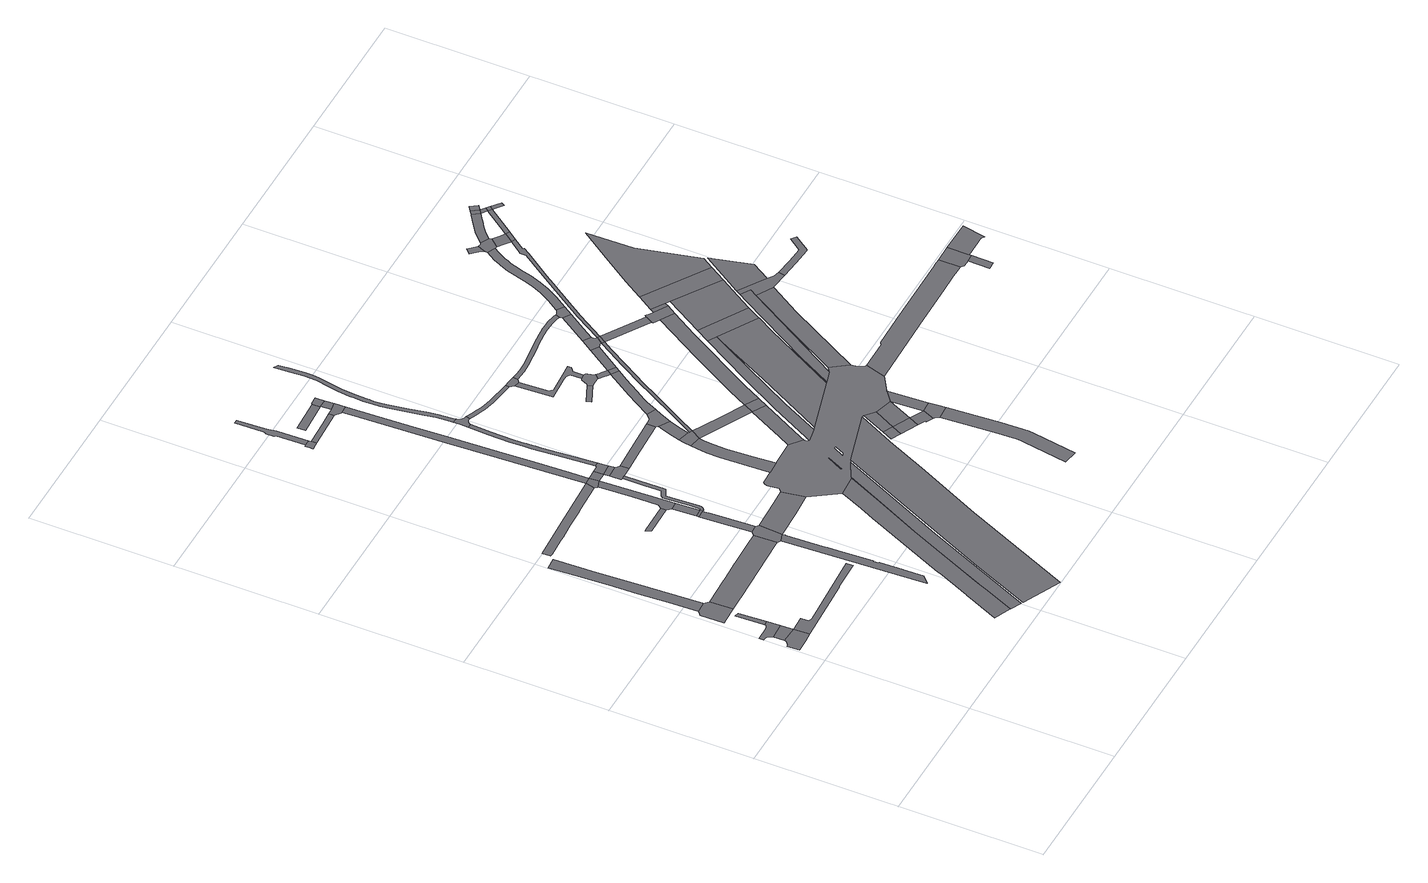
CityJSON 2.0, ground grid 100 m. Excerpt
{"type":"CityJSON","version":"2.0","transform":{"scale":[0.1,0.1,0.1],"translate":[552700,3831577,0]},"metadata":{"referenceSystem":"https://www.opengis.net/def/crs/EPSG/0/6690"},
"CityObjects":{
"road1":{"type":"Road","geometry":[{"type":"MultiSurface","lod":"1","boundaries":[[[0,1,2,3,4,5,6,7,8,9,10]]]}]},
"road2":{"type":"Road","geometry":[{"type":"MultiSurface","lod":"1","boundaries":[[[11,12,13,14,15,16,17,18,19,20,21,22,23]]]}]},
"road3":{"type":"Road","attributes":{"RoadStructureAttribute.sectionType":"1"},"geometry":[{"type":"MultiSurface","lod":"1","boundaries":[[[23,22,0,10]]]}]},
"road4":{"type":"Road","attributes":{"RoadStructureAttribute.sectionType":"1"},"geometry":[{"type":"MultiSurface","lod":"1","boundaries":[[[24,25,26,12,11]]]}]},
"road5":{"type":"Road","geometry":[{"type":"MultiSurface","lod":"1","boundaries":[[[27,28,29,30,31,32,33]]]}]},
"road6":{"type":"Road","attributes":{"RoadStructureAttribute.sectionType":"1"},"geometry":[{"type":"MultiSurface","lod":"1","boundaries":[[[34,35,36,37,38,39,40,41,28,27]]]}]},
"road7":{"type":"Road","attributes":{"RoadStructureAttribute.sectionType":"1"},"geometry":[{"type":"MultiSurface","lod":"1","boundaries":[[[42,43,44,45,46,47,48,10,9]]]}]},
"road8":{"type":"Road","attributes":{"function":"3","RoadStructureAttribute.sectionType":"1"},"geometry":[{"type":"MultiSurface","lod":"1","boundaries":[[[49,50,51,52,53,54,55,33,32,56,57,58,59]]]}]},
"road9":{"type":"Road","attributes":{"RoadStructureAttribute.sectionType":"1"},"geometry":[{"type":"MultiSurface","lod":"1","boundaries":[[[60,61,62,63,64,65,66,67,68,69,70,71,72,73,74,75,76,77,78]]]}]},
"road10":{"type":"Road","attributes":{"RoadStructureAttribute.sectionType":"1"},"geometry":[{"type":"MultiSurface","lod":"1","boundaries":[[[79,80,81,82,83,84,85,86,87,88,89,90,91]]]}]},
"road11":{"type":"Road","geometry":[{"type":"MultiSurface","lod":"1","boundaries":[[[92,93,94,49,59,78,77,95,96,97]]]}]},
"road12":{"type":"Road","geometry":[{"type":"MultiSurface","lod":"1","boundaries":[[[98,99,100,101,102,103,104]]]}]},
"road13":{"type":"Road","attributes":{"function":"3","RoadStructureAttribute.sectionType":"1"},"geometry":[{"type":"MultiSurface","lod":"1","boundaries":[[[105,106,107,108,109,110,111,112,113,114,115,116,117,118,119,120,121]]]}]},
"road14":{"type":"Road","attributes":{"RoadStructureAttribute.sectionType":"1"},"geometry":[{"type":"MultiSurface","lod":"1","boundaries":[[[122,123,124,125,126,127,92,97]]]}]},
"road15":{"type":"Road","geometry":[{"type":"MultiSurface","lod":"1","boundaries":[[[128,129,126,125,130]]]}]},
"road16":{"type":"Road","attributes":{"RoadStructureAttribute.sectionType":"1"},"geometry":[{"type":"MultiSurface","lod":"1","boundaries":[[[131,132,133,134,135,129,128]]]}]},
"road17":{"type":"Road","attributes":{"function":"3","RoadStructureAttribute.sectionType":"7"},"geometry":[{"type":"MultiSurface","lod":"1","boundaries":[[[136,137,138,139,140,121,141,142]]]}]},
"road18":{"type":"Road","geometry":[{"type":"MultiSurface","lod":"1","boundaries":[[[143,144,95,77,145,146,147]]]}]},
"road19":{"type":"Road","attributes":{"RoadStructureAttribute.sectionType":"1"},"geometry":[{"type":"MultiSurface","lod":"1","boundaries":[[[148,149,150,151,152,153,154,155,156,98,104,157,134,133]]]}]},
"road20":{"type":"Road","geometry":[{"type":"MultiSurface","lod":"1","boundaries":[[[158,159,160,161,162,163,164,165,166,167,168,169,170,171,172,173,174,175,176,177,178,179,180,181,128,130]]]}]},
"road21":{"type":"Road","geometry":[{"type":"MultiSurface","lod":"1","boundaries":[[[182,79,91,183,184,151,150]]]}]},
"road22":{"type":"Road","geometry":[{"type":"MultiSurface","lod":"1","boundaries":[[[185,186,187,188,189,190,191,192,193]]]}]},
"road23":{"type":"Road","attributes":{"RoadStructureAttribute.sectionType":"1"},"geometry":[{"type":"MultiSurface","lod":"1","boundaries":[[[194,182,150,195]]]}]},
"road24":{"type":"Road","geometry":[{"type":"MultiSurface","lod":"1","boundaries":[[[196,197,198,199,200,201,202,203,204]]]}]},
"road25":{"type":"Road","geometry":[{"type":"MultiSurface","lod":"1","boundaries":[[[205,206,207,208,209,210,211,170,169,212,213]]]}]},
"road26":{"type":"Road","attributes":{"RoadStructureAttribute.sectionType":"1"},"geometry":[{"type":"MultiSurface","lod":"1","boundaries":[[[214,195,208,207]]]}]},
"road27":{"type":"Road","attributes":{"RoadStructureAttribute.sectionType":"1"},"geometry":[{"type":"MultiSurface","lod":"1","boundaries":[[[215,216,217,218,219,220,221,222,223,224,225,187,186]]]}]},
"road28":{"type":"Road","geometry":[{"type":"MultiSurface","lod":"1","boundaries":[[[226,227,228,229,194,195,214]]]}]},
"road29":{"type":"Road","attributes":{"RoadStructureAttribute.sectionType":"1"},"geometry":[{"type":"MultiSurface","lod":"1","boundaries":[[[230,231,232,233,234,235,236,237,238,239,240,241,242,79,182]]]}]},
"road30":{"type":"Road","attributes":{"RoadStructureAttribute.sectionType":"1"},"geometry":[{"type":"MultiSurface","lod":"1","boundaries":[[[243,244,245,193,192,246]]]}]},
"road31":{"type":"Road","attributes":{"RoadStructureAttribute.sectionType":"1"},"geometry":[{"type":"MultiSurface","lod":"1","boundaries":[[[247,248,249,250,251,252,253,254,255,228,227,256,257,258,259,260,261,262,263,264]]]}]},
"road32":{"type":"Road","geometry":[{"type":"MultiSurface","lod":"1","boundaries":[[[265,266,267,268]]]}]},
"road33":{"type":"Road","attributes":{"RoadStructureAttribute.sectionType":"1"},"geometry":[{"type":"MultiSurface","lod":"1","boundaries":[[[269,270,213,212,271,272]]]}]},
"road34":{"type":"Road","geometry":[{"type":"MultiSurface","lod":"1","boundaries":[[[273,274,275,276,277,278,279,280,281,282,283,284]]]}]},
"road35":{"type":"Road","geometry":[{"type":"MultiSurface","lod":"1","boundaries":[[[285,286,287,243,246,288,289,290,237,236]]]}]},
"road36":{"type":"Road","geometry":[{"type":"MultiSurface","lod":"1","boundaries":[[[291,292,247,264,293,294,295,296,297,298,299,300]]]}]},
"road37":{"type":"Road","attributes":{"RoadStructureAttribute.sectionType":"1"},"geometry":[{"type":"MultiSurface","lod":"1","boundaries":[[[301,302,286,285]]]}]},
"road38":{"type":"Road","geometry":[{"type":"MultiSurface","lod":"1","boundaries":[[[303,304,265,268,302,301]]]}]},
"road39":{"type":"Road","geometry":[{"type":"MultiSurface","lod":"1","boundaries":[[[305,306,273,284,307,308,309]]]}]},
"road40":{"type":"Road","attributes":{"RoadStructureAttribute.sectionType":"1"},"geometry":[{"type":"MultiSurface","lod":"1","boundaries":[[[310,311,312,305,309,313,314]]]}]},
"road41":{"type":"Road","attributes":{"RoadStructureAttribute.sectionType":"1"},"geometry":[{"type":"MultiSurface","lod":"1","boundaries":[[[315,316,317,318,319,320,321,322,323,324,325,326,327,328,329,330,331,291,300,332,333,334,335,336,337,338,339,340,341,342,343,344,345,346,347,348]]]}]},
"road42":{"type":"Road","attributes":{"RoadStructureAttribute.sectionType":"1"},"geometry":[{"type":"MultiSurface","lod":"1","boundaries":[[[349,350,351,352,297,296,353,354,355,356,357,358]]]}]},
"road43":{"type":"Road","geometry":[{"type":"MultiSurface","lod":"1","boundaries":[[[359,360,361,269,272,362,310,314,363,364]]]}]},
"road44":{"type":"Road","attributes":{"RoadStructureAttribute.sectionType":"1"},"geometry":[{"type":"MultiSurface","lod":"1","boundaries":[[[365,366,307,284,367,368,369,370]]]}]},
"road45":{"type":"Road","geometry":[{"type":"MultiSurface","lod":"1","boundaries":[[[199,371,372,373,374,375,376,377,378,379,380,381,382,383,384,385,386,387,388,389,390,391,392,393,279,278,394,395,396,397,398,399,400,401,402,403,143,147,109,108,138,137,200],[404,405,406,407,408],[409,410,411,412]]]}]},
"road46":{"type":"Road","attributes":{"function":"3","RoadStructureAttribute.sectionType":"1"},"geometry":[{"type":"MultiSurface","lod":"1","boundaries":[[[369,413,414,393,392,415,416]]]}]},
"road47":{"type":"Road","geometry":[{"type":"MultiSurface","lod":"1","boundaries":[[[417,418,419,420]]]}]},
"road48":{"type":"Road","geometry":[{"type":"MultiSurface","lod":"1","boundaries":[[[421,422,423,424]]]}]},
"road49":{"type":"Road","geometry":[{"type":"MultiSurface","lod":"1","boundaries":[[[425,358,357,426,427,428,429]]]}]},
"road50":{"type":"Road","geometry":[{"type":"MultiSurface","lod":"1","boundaries":[[[430,419,431,432]]]}]},
"road51":{"type":"Road","geometry":[{"type":"MultiSurface","lod":"1","boundaries":[[[372,417,420,373]]]}]},
"road52":{"type":"Road","attributes":{"RoadStructureAttribute.sectionType":"1"},"geometry":[{"type":"MultiSurface","lod":"1","boundaries":[[[433,434,435,436,437,359,364,438,439,440,441,442,443]]]}]},
"road53":{"type":"Road","geometry":[{"type":"MultiSurface","lod":"1","boundaries":[[[370,369,416,444]]]}]},
"road54":{"type":"Road","attributes":{"RoadStructureAttribute.sectionType":"1"},"geometry":[{"type":"MultiSurface","lod":"1","boundaries":[[[445,446,447,448,449,450,451,452,453,454,455]]]}]},
"road55":{"type":"Road","attributes":{"RoadStructureAttribute.sectionType":"1"},"geometry":[{"type":"MultiSurface","lod":"1","boundaries":[[[426,456,457,458,459,460,461,462,463,464,465,466,467,468,427]]]}]},
"road56":{"type":"Road","attributes":{"RoadStructureAttribute.sectionType":"1"},"geometry":[{"type":"MultiSurface","lod":"1","boundaries":[[[432,431,469,470,471,472]]]}]},
"road57":{"type":"Road","attributes":{"RoadStructureAttribute.sectionType":"1"},"geometry":[{"type":"MultiSurface","lod":"1","boundaries":[[[473,474,475,476,477,478,308,307,479,480,481,482,483,484]]]}]},
"road58":{"type":"Road","geometry":[{"type":"MultiSurface","lod":"1","boundaries":[[[373,485,430,432,374]]]}]},
"road59":{"type":"Road","geometry":[{"type":"MultiSurface","lod":"1","boundaries":[[[486,487,488,489,461,460,490,491,421,424,492,493,494]]]}]},
"road60":{"type":"Road","attributes":{"RoadStructureAttribute.sectionType":"1"},"geometry":[{"type":"MultiSurface","lod":"1","boundaries":[[[495,496,494,493,497,498,433,499]]]}]},
"road61":{"type":"Road","geometry":[{"type":"MultiSurface","lod":"1","boundaries":[[[500,501,472,471,502,449,448]]]}]},
"road62":{"type":"Road","attributes":{"function":"3","RoadStructureAttribute.sectionType":"7"},"geometry":[{"type":"MultiSurface","lod":"1","boundaries":[[[503,504,505,506,507,389,388,508,509,510]]]}]},
"road63":{"type":"Road","geometry":[{"type":"MultiSurface","lod":"1","boundaries":[[[499,433,443,511]]]}]},
"road64":{"type":"Road","geometry":[{"type":"MultiSurface","lod":"1","boundaries":[[[375,374,472,501]]]}]},
"road65":{"type":"Road","attributes":{"RoadStructureAttribute.sectionType":"1"},"geometry":[{"type":"MultiSurface","lod":"1","boundaries":[[[512,499,511,513]]]}]},
"road66":{"type":"Road","attributes":{"RoadStructureAttribute.sectionType":"1"},"geometry":[{"type":"MultiSurface","lod":"1","boundaries":[[[514,515,516,517,518,519,520,521,522,523,429,428,524,525,526,527,528,529,530,531,532,533,534,535]]]}]},
"road67":{"type":"Road","geometry":[{"type":"MultiSurface","lod":"1","boundaries":[[[510,536,537,538,387,386,539,540]]]}]},
"road68":{"type":"Road","attributes":{"function":"3","RoadStructureAttribute.sectionType":"1"},"geometry":[{"type":"MultiSurface","lod":"1","boundaries":[[[541,542,543,370,444,544,545,546]]]}]},
"road69":{"type":"Road","geometry":[{"type":"MultiSurface","lod":"1","boundaries":[[[547,548,512,513,549,550,551,552,553,554,555,556,557]]]}]},
"road70":{"type":"Road","attributes":{"RoadStructureAttribute.sectionType":"1"},"geometry":[{"type":"MultiSurface","lod":"1","boundaries":[[[552,551,473]]]}]},
"road71":{"type":"Road","geometry":[{"type":"MultiSurface","lod":"1","boundaries":[[[552,473,484,558]]]}]},
"road72":{"type":"Road","attributes":{"RoadStructureAttribute.sectionType":"1"},"geometry":[{"type":"MultiSurface","lod":"1","boundaries":[[[559,547,557,560,561]]]}]},
"road73":{"type":"Road","attributes":{"RoadStructureAttribute.sectionType":"1"},"geometry":[{"type":"MultiSurface","lod":"1","boundaries":[[[562,558,484,563,564,565]]]}]},
"road74":{"type":"Road","geometry":[{"type":"MultiSurface","lod":"1","boundaries":[[[566,567,568,535,534,559,561,569,570]]]}]},
"road75":{"type":"Road","attributes":{"function":"3","RoadStructureAttribute.sectionType":"7"},"geometry":[{"type":"MultiSurface","lod":"1","boundaries":[[[571,572,573,385,384,574,575]]]}]},
"road76":{"type":"Road","geometry":[{"type":"MultiSurface","lod":"1","boundaries":[[[576,503,510,540,577,578]]]}]},
"road77":{"type":"Road","geometry":[{"type":"MultiSurface","lod":"1","boundaries":[[[579,580,565,564,581,541,546,582,583]]]}]},
"road78":{"type":"Road","attributes":{"function":"3","RoadStructureAttribute.sectionType":"1"},"geometry":[{"type":"MultiSurface","lod":"1","boundaries":[[[584,585,383,382,586,587]]]}]},
"road79":{"type":"Road","attributes":{"function":"3","RoadStructureAttribute.sectionType":"1"},"geometry":[{"type":"MultiSurface","lod":"1","boundaries":[[[588,583,582,589]]]}]},
"road80":{"type":"Road","attributes":{"RoadStructureAttribute.sectionType":"1"},"geometry":[{"type":"MultiSurface","lod":"1","boundaries":[[[590,591,592,593,594,595,596,597,552,558,598,599,600,601,602,603,604,605]]]}]},
"road81":{"type":"Road","attributes":{"function":"3","RoadStructureAttribute.sectionType":"7"},"geometry":[{"type":"MultiSurface","lod":"1","boundaries":[[[606,576,578,607,608]]]}]},
"road82":{"type":"Road","attributes":{"RoadStructureAttribute.sectionType":"1"},"geometry":[{"type":"MultiSurface","lod":"1","boundaries":[[[609,610,611,612,613,614,615,616,617,618,619,566,570,620,621,622,623,624,625,626,627,628,629,630,631]]]}]},
"road83":{"type":"Road","attributes":{"function":"3","RoadStructureAttribute.sectionType":"1"},"geometry":[{"type":"MultiSurface","lod":"1","boundaries":[[[632,633,634,635,636,377,376,637,638,639,640,641,642,643,644]]]}]},
"road84":{"type":"Road","geometry":[{"type":"MultiSurface","lod":"1","boundaries":[[[645,588,589,606,608,646]]]}]},
"road85":{"type":"Road","geometry":[{"type":"MultiSurface","lod":"1","boundaries":[[[647,571,575,584,587,648,649,650,651,652]]]}]},
"road86":{"type":"Road","attributes":{"RoadStructureAttribute.sectionType":"1"},"geometry":[{"type":"MultiSurface","lod":"1","boundaries":[[[653,654,655,656,657,658]]]}]},
"road87":{"type":"Road","attributes":{"function":"3","RoadStructureAttribute.sectionType":"1"},"geometry":[{"type":"MultiSurface","lod":"1","boundaries":[[[659,660,661,662,663,645,646]]]}]},
"road88":{"type":"Road","attributes":{"function":"3","RoadStructureAttribute.sectionType":"1"},"geometry":[{"type":"MultiSurface","lod":"1","boundaries":[[[664,665,666,647,652]]]}]},
"road89":{"type":"Road","geometry":[{"type":"MultiSurface","lod":"1","boundaries":[[[667,668,658,657,609,631,669,670,671,672]]]}]},
"road90":{"type":"Road","geometry":[{"type":"MultiSurface","lod":"1","boundaries":[[[673,670,669,674,590,675]]]}]},
"road91":{"type":"Road","geometry":[{"type":"MultiSurface","lod":"1","boundaries":[[[675,590,605,676]]]}]},
"road92":{"type":"Road","attributes":{"RoadStructureAttribute.sectionType":"1"},"geometry":[{"type":"MultiSurface","lod":"1","boundaries":[[[677,678,679,680,681,672,671,682,683,684,685,686,687]]]}]},
"road93":{"type":"Road","attributes":{"RoadStructureAttribute.sectionType":"1"},"geometry":[{"type":"MultiSurface","lod":"1","boundaries":[[[688,689,690,691,692,693,694,650,649]]]}]},
"road94":{"type":"Road","geometry":[{"type":"MultiSurface","lod":"1","boundaries":[[[695,696,697,675,676,698,699]]]}]},
"road95":{"type":"Road","geometry":[{"type":"MultiSurface","lod":"1","boundaries":[[[700,701,677,687,702]]]}]},
"road96":{"type":"Road","geometry":[{"type":"MultiSurface","lod":"1","boundaries":[[[702,687,695,703]]]}]},
"road97":{"type":"Road","attributes":{"RoadStructureAttribute.sectionType":"1"},"geometry":[{"type":"MultiSurface","lod":"1","boundaries":[[[704,705,700,702]]]}]},
"road98":{"type":"Road","geometry":[{"type":"MultiSurface","lod":"1","boundaries":[[[703,695,699,706]]]}]},
"road99":{"type":"Road","geometry":[{"type":"MultiSurface","lod":"1","boundaries":[[[707,708,709,710]]]}]},
"road100":{"type":"Road","geometry":[{"type":"MultiSurface","lod":"1","boundaries":[[[644,643,711,712,710,709,713,714,715]]]}]},
"road101":{"type":"Road","attributes":{"RoadStructureAttribute.sectionType":"1"},"geometry":[{"type":"MultiSurface","lod":"1","boundaries":[[[716,717,706,699]]]}]},
"road102":{"type":"Road","attributes":{"function":"3","RoadStructureAttribute.sectionType":"1"},"geometry":[{"type":"MultiSurface","lod":"1","boundaries":[[[718,719,720,721,715,714]]]}]}
},
"vertices":[
[58,1304,0],[57,1297,0],[54,1290,0],[46,1282,0],[39,1276,0],[30,1269,0],[17,1266,0],[21,1182,0],[113,1187,0],[180,1190,0],[174,1298,0],
[165,1479,0],[133,1477,0],[130,1467,0],[120,1462,0],[103,1457,0],[7,1454,0],[8,1423,0],[20,1421,0],[34,1417,0],[42,1408,0],[49,1398,0],[56,1384,0],[170,1390,0],
[156,1672,0],[123,1679,0],[133,1487,0],
[141,1905,0],[63,1901,0],[33,1873,0],[40,1711,0],[63,1712,0],[177,1717,0],[170,1877,0],
[117,2377,0],[105,2627,0],[92,2916,0],[12,2911,0],[21,2732,0],[33,2506,0],[43,2306,0],[53,2103,0],
[645,1215,0],[653,1220,0],[862,1227,0],[861,1274,0],[315,1239,0],[287,1249,0],[282,1304,0],
[837,1901,0],[742,1897,0],[742,1899,0],[560,1892,0],[556,1892,0],[405,1886,0],[371,1885,0],[270,1721,0],[302,1722,0],[807,1742,0],[846,1743,0],
[867,1725,0],[914,765,0],[915,741,0],[942,767,0],[968,792,0],[962,936,0],[966,936,0],[959,1095,0],[952,1095,0],[949,1131,0],[957,1131,0],[942,1375,0],[938,1442,0],[937,1472,0],[925,1724,0],[926,1724,0],[926,1727,0],[925,1747,0],[867,1727,0],
[806,3041,0],[674,3033,0],[415,3020,0],[217,3010,0],[113,3005,0],[116,2945,0],[133,2946,0],[262,2951,0],[303,2953,0],[418,2959,0],[556,2966,0],[583,2968,0],[791,2978,0],
[861,1924,0],[859,1923,0],[858,1922,0],[936,1910,0],[927,1916,0],[916,1924,0],
[807,2528,0],[586,2523,0],[579,2523,0],[580,2520,0],[587,2504,0],[595,2484,0],[809,2491,0],
[1057,467,0],[1309,1024,0],[1462,1340,0],[1575,1588,0],[1427,1577,0],[1352,1413,0],[1303,1307,0],[1225,1137,0],[1042,731,0],[1026,694,0],[929,478,0],[927,475,0],[924,467,0],[818,229,0],[932,177,0],[932,178,0],[1021,381,0],
[913,1971,0],[901,2227,0],[898,2271,0],[898,2281,0],[843,2279,0],[849,2152,0],
[897,2298,0],[842,2296,0],[909,2280,0],
[893,2379,0],[890,2449,0],[889,2463,0],[834,2461,0],[839,2358,0],
[1347,901,0],[1703,1657,0],[1584,1595,0],[1442,1293,0],[1297,991,0],[933,176,0],[1008,141,0],
[1269,1926,0],[1166,1919,0],[1129,1755,0],[1276,1763,0],[1297,1764,0],
[882,2622,0],[879,2622,0],[863,2977,0],[810,2960,0],[822,2728,0],[830,2555,0],[828,2552,0],[826,2551,0],[808,2529,0],[810,2491,0],
[924,2290,0],[932,2310,0],[934,2327,0],[930,2398,0],[925,2517,0],[924,2550,0],[944,2560,0],[977,2575,0],[979,2600,0],[979,2625,0],[975,2765,0],[974,2860,0],[949,2859,0],[950,2705,0],[951,2625,0],[951,2595,0],[936,2587,0],[912,2575,0],[899,2557,0],[906,2412,0],[908,2378,0],[911,2327,0],[912,2315,0],[907,2305,0],
[859,3045,0],[806,2963,0],[808,2962,0],
[402,4740,0],[401,4755,0],[358,4754,0],[345,4753,0],[346,4738,0],[346,4736,0],[348,4699,0],[404,4702,0],[402,4739,0],
[926,3048,0],[930,2981,0],
[1626,770,0],[1852,1239,0],[1982,1525,0],[2109,1776,0],[1724,1668,0],[1484,1161,0],[1200,540,0],[1022,134,0],[1288,8,0],
[1036,2926,0],[1028,2932,0],[1018,2945,0],[932,2941,0],[933,2921,0],[935,2865,0],[938,2859,0],[1049,2864,0],[1046,2924,0],
[1015,2987,0],
[395,4976,0],[385,5026,0],[384,5030,0],[375,5238,0],[345,5237,0],[353,5041,0],[349,5034,0],[349,5033,0],[341,5018,0],[343,4965,0],[352,4956,0],
[1012,3026,0],[1010,3061,0],[980,3059,0],[973,3050,0],
[854,3179,0],[842,3418,0],[830,3664,0],[815,3974,0],[800,4264,0],[789,4494,0],[780,4685,0],[725,4683,0],[731,4566,0],[743,4337,0],[760,3983,0],[778,3633,0],[793,3320,0],
[676,4752,0],[579,4747,0],[410,4739,0],[678,4717,0],
[948,3922,0],[941,3780,0],[939,3630,0],[941,3557,0],[942,3535,0],[943,3503,0],[944,3485,0],[947,3433,0],[956,3318,0],[986,3321,0],[977,3435,0],[975,3476,0],[974,3493,0],[972,3536,0],[971,3542,0],[969,3630,0],[971,3779,0],[978,3921,0],
[710,4884,0],[475,4870,0],[478,4815,0],[713,4829,0],
[1461,2945,0],[1218,2931,0],[1221,2871,0],[1464,2885,0],
[1403,2609,0],[1397,2570,0],[1389,2494,0],[1385,2404,0],[1392,2211,0],[1400,2064,0],[1495,2069,0],[1482,2216,0],[1471,2405,0],[1475,2493,0],[1482,2566,0],[1487,2596,0],
[776,4765,0],[722,4754,0],[709,4754,0],[685,4712,0],[712,4692,0],[721,4685,0],
[950,4025,0],[949,3977,0],[982,3935,0],[993,3947,0],[1005,3951,0],[1020,3949,0],[1031,3977,0],[1016,3983,0],[994,3998,0],[982,4024,0],
[773,4829,0],[718,4827,0],
[770,4891,0],[715,4889,0],
[1420,2699,0],[1412,2667,0],[1528,2664,0],[1511,2674,0],[1502,2678,0],
[1472,2869,0],[1466,2846,0],[1434,2752,0],[1518,2738,0],[1548,2827,0],
[908,5245,0],[916,5144,0],[923,5043,0],[923,5004,0],[919,4955,0],[902,4866,0],[887,4789,0],[879,4706,0],[877,4673,0],[874,4611,0],[876,4552,0],[879,4497,0],[887,4435,0],[907,4323,0],[927,4213,0],[940,4142,0],[950,4045,0],[980,4046,0],[970,4146,0],[957,4219,0],[936,4328,0],[917,4439,0],[909,4500,0],[905,4553,0],[905,4587,0],[904,4610,0],[909,4704,0],[917,4785,0],[931,4861,0],[949,4951,0],[953,5003,0],[953,5044,0],[946,5146,0],[939,5230,0],
[1230,3911,0],[1148,3930,0],[1108,3946,0],[1079,3957,0],[1068,3930,0],[1120,3909,0],[1139,3902,0],[1224,3882,0],[1390,3857,0],[1396,3886,0],
[1544,2981,0],[1512,2953,0],[1494,2947,0],[1471,2879,0],[1586,2913,0],[1605,2952,0],
[1732,2557,0],[1607,2622,0],[1569,2552,0],[1732,2467,0],[1849,2406,0],[1886,2477,0],
[2121,1776,0],[2126,1775,0],[2186,1719,0],[2312,1682,0],[2388,1746,0],[2503,1817,0],[2542,1959,0],[2532,1966,0],[2520,1988,0],[2514,2003,0],[2504,2035,0],[2503,2049,0],[2422,2165,0],[2386,2136,0],[2302,2112,0],[2285,2108,0],[1892,1996,0],[1871,1990,0],[1768,1971,0],[1765,1975,0],[1760,1990,0],[1759,2009,0],[1676,2075,0],[1314,2060,0],[1302,2058,0],[1295,2052,0],[1287,2042,0],[1285,2031,0],[1285,2020,0],[1292,1948,0],[1289,1942,0],[1283,1935,0],[1275,1929,0],[1624,1680,0],[1622,1681,0],[1622,1684,0],[1678,1796,0],[1679,1796,0],[1739,1729,0],[1777,1803,0],[1790,1804,0],[1757,1738,0],
[1741,2198,0],[1720,2157,0],[1775,2039,0],[1942,2357,0],
[2040,1598,0],[2005,1525,0],[2071,1493,0],[2108,1565,0],
[1613,3429,0],[1481,3372,0],[1495,3340,0],[1627,3397,0],
[1430,3882,0],[1415,3831,0],[1455,3824,0],[1476,3842,0],[1480,3875,0],
[2109,1565,0],[2192,1434,0],[2228,1507,0],
[1773,3345,0],[1744,3303,0],[1723,3271,0],[1652,3161,0],[1605,3088,0],[1645,3034,0],[1656,3057,0],[1703,3130,0],[1737,3182,0],[1773,3238,0],[1823,3312,0],
[1979,2428,0],
[2443,755,0],[2449,795,0],[2440,984,0],[2413,1348,0],[2316,1341,0],[2343,978,0],[2350,830,0],[2346,801,0],[2341,771,0],[2293,464,0],[2395,448,0],
[1428,3574,0],[1593,3584,0],[1629,3587,0],[1657,3567,0],[1659,3490,0],[1694,3497,0],[1692,3569,0],[1706,3578,0],[1720,3593,0],[1722,3616,0],[1634,3610,0],[1490,3601,0],[1465,3623,0],
[2247,1406,0],[2244,1400,0],[2291,1376,0],[2325,1457,0],
[2004,3520,0],[1957,3447,0],[1878,3317,0],[1764,3124,0],[1732,3068,0],[1580,2797,0],[1597,2787,0],[1732,3027,0],[1781,3114,0],[1895,3307,0],[1974,3437,0],[2021,3510,0],
[2158,1660,0],
[1724,3436,0],[1712,3477,0],[1706,3485,0],[1699,3489,0],[1646,3483,0],[1624,3434,0],[1667,3402,0],[1699,3400,0],[1729,3427,0],
[1761,3403,0],[1751,3411,0],[1737,3370,0],[1748,3363,0],[1796,3378,0],
[2409,1397,0],[2405,1462,0],[2306,1363,0],
[2313,2941,0],[2099,2581,0],[1939,2295,0],[1819,2064,0],[1790,2011,0],[2006,2258,0],[2302,2792,0],[2371,2907,0],
[1845,3345,0],
[1915,3554,0],[1965,3520,0],
[2091,3895,0],[2031,3906,0],[2003,3907,0],[1964,3908,0],[1906,3905,0],[1817,3895,0],[1786,3891,0],[1617,3868,0],[1558,3867,0],[1515,3870,0],[1512,3840,0],[1557,3837,0],[1619,3838,0],[1784,3860,0],[1821,3865,0],[1908,3875,0],[1965,3878,0],[1971,3877,0],[2028,3876,0],[2083,3866,0],[2101,3860,0],[2109,3889,0],
[2290,2754,0],[2152,2479,0],[1904,2017,0],[2570,2632,0],[2639,2748,0],
[2356,3290,0],[2143,2937,0],[1956,2612,0],[2047,2556,0],[2330,3043,0],[2447,3234,0],
[1972,3637,0],[1954,3610,0],[1980,3525,0],[1986,3527,0],[2001,3522,0],[2037,3570,0],[2027,3576,0],[2021,3584,0],[2020,3592,0],[2019,3594,0],[2022,3604,0],
[2054,3559,0],
[2106,3840,0],[2074,3683,0],[2156,3807,0],
[2277,3421,0],[2265,3357,0],[2313,3327,0],[2341,3381,0],
[2152,3909,0],[2145,3902,0],[2119,3889,0],[2178,3839,0],[2202,3875,0],
[2782,2950,0],[2747,2895,0],[2430,2356,0],[2816,2857,0],[2847,2908,0],
[2372,3039,0],[2639,2750,0],[2696,2846,0],
[2378,3371,0],[2349,3390,0],[2312,3319,0],[2489,3302,0],[2399,3357,0],
[2817,2856,0],[2614,2507,0],[2792,2567,0],[2929,2791,0],
[2417,3385,0],[2505,3328,0],
[2591,4431,0],[2538,4359,0],[2521,4336,0],[2520,4295,0],[2417,4148,0],[2344,4044,0],[2250,3904,0],[2155,3761,0],[2171,3750,0],[2266,3893,0],[2361,4033,0],[2408,4100,0],[2540,4289,0],[2571,4334,0],[2562,4341,0],[2621,4420,0],
[2533,3309,0],[2762,2957,0],[2855,3103,0],
[2438,4521,0],[2416,4490,0],[2394,4450,0],[2384,4432,0],[2358,4376,0],[2342,4335,0],[2304,4202,0],[2293,4168,0],[2280,4129,0],[2252,4069,0],[2207,3991,0],[2258,3960,0],[2305,4041,0],[2335,4107,0],[2346,4137,0],[2362,4184,0],[2379,4246,0],[2400,4316,0],[2413,4353,0],[2423,4373,0],[2437,4404,0],[2467,4459,0],[2491,4494,0],
[3554,1985,0],[3536,1985,0],[3012,1978,0],[2771,1973,0],[2753,1961,0],[2516,1818,0],[3015,1828,0],[3369,1833,0],[3495,1835,0],[3537,1835,0],[3605,1836,0],[3609,1836,0],[3608,1986,0],
[2488,3497,0],[2928,3216,0],
[2803,2982,0],[2939,2791,0],[3062,2778,0],[3066,2823,0],[3029,2835,0],[2987,2864,0],
[2453,4607,0],[2412,4652,0],[2375,4618,0],[2417,4573,0],[2438,4543,0],[2461,4599,0],
[2980,3297,0],[2874,3729,0],[2868,4056,0],[2734,3868,0],[2578,3638,0],
[3067,2993,0],[3019,3188,0],[2994,3277,0],
[2490,4594,0],[2481,4594,0],[2506,4494,0],[2560,4554,0],[2555,4570,0],[2499,4598,0],
[2603,4522,0],[2556,4457,0],[2638,4496,0],
[2666,4481,0],
[2706,4768,0],[2696,4761,0],[2667,4740,0],[2603,4695,0],[2563,4666,0],[2603,4620,0],[2637,4645,0],[2678,4674,0],[2689,4682,0],[2702,4691,0],[2741,4719,0],
[3189,2765,0],[3323,2755,0],[3332,2757,0],[3410,2866,0],[3374,2892,0],[3308,2801,0],[3193,2810,0],
[2780,4689,0],[2682,4554,0],[2642,4499,0],[2694,4520,0],[2803,4670,0],
[2731,4786,0],[2720,4778,0],[2766,4737,0],
[2798,4712,0],
[2799,4761,0],[2764,4810,0],
[2822,4694,0],
[3678,1669,0],[3732,1669,0],[3733,1819,0],[3679,1818,0],
[3611,1834,0],[3628,1818,0],[3733,1834,0],[3733,1836,0],[3732,1986,0],
[2868,4620,0],[2886,4644,0],
[3906,1837,0],[3908,1835,0],[3921,1820,0],[3953,1987,0]
]}
